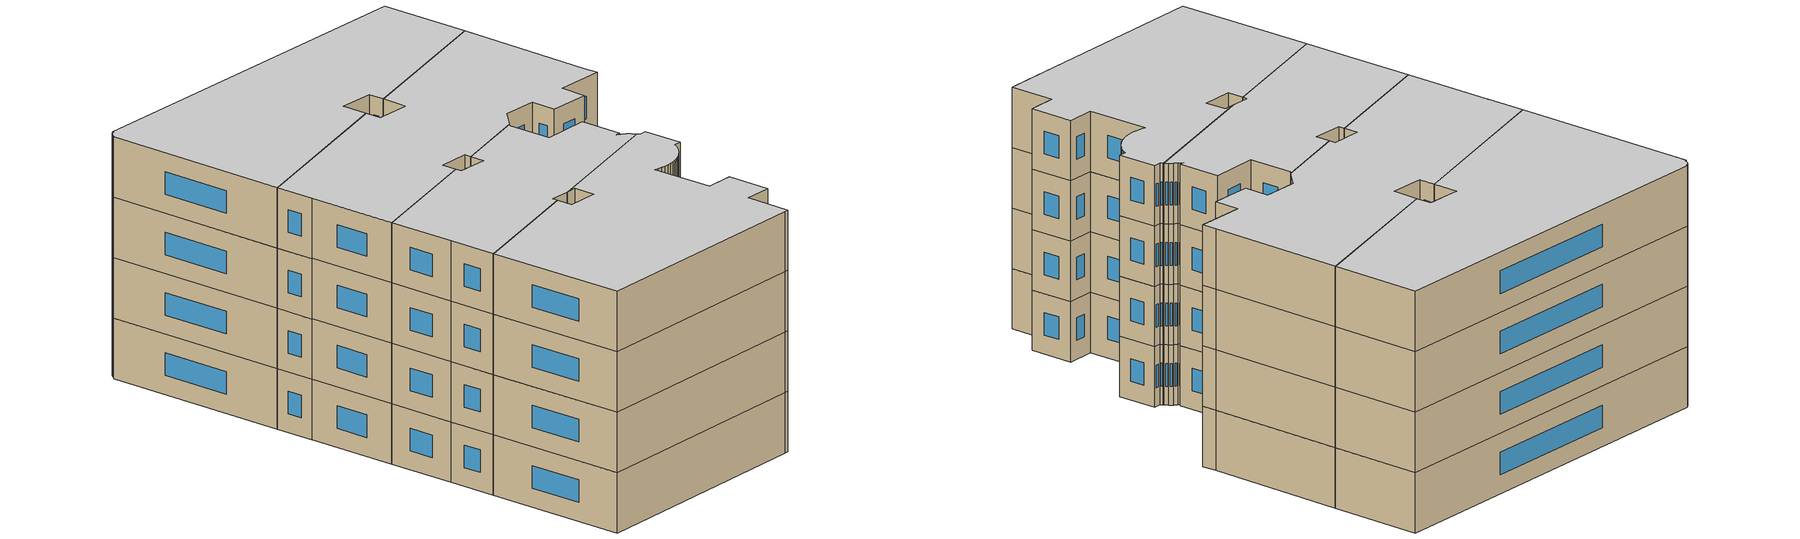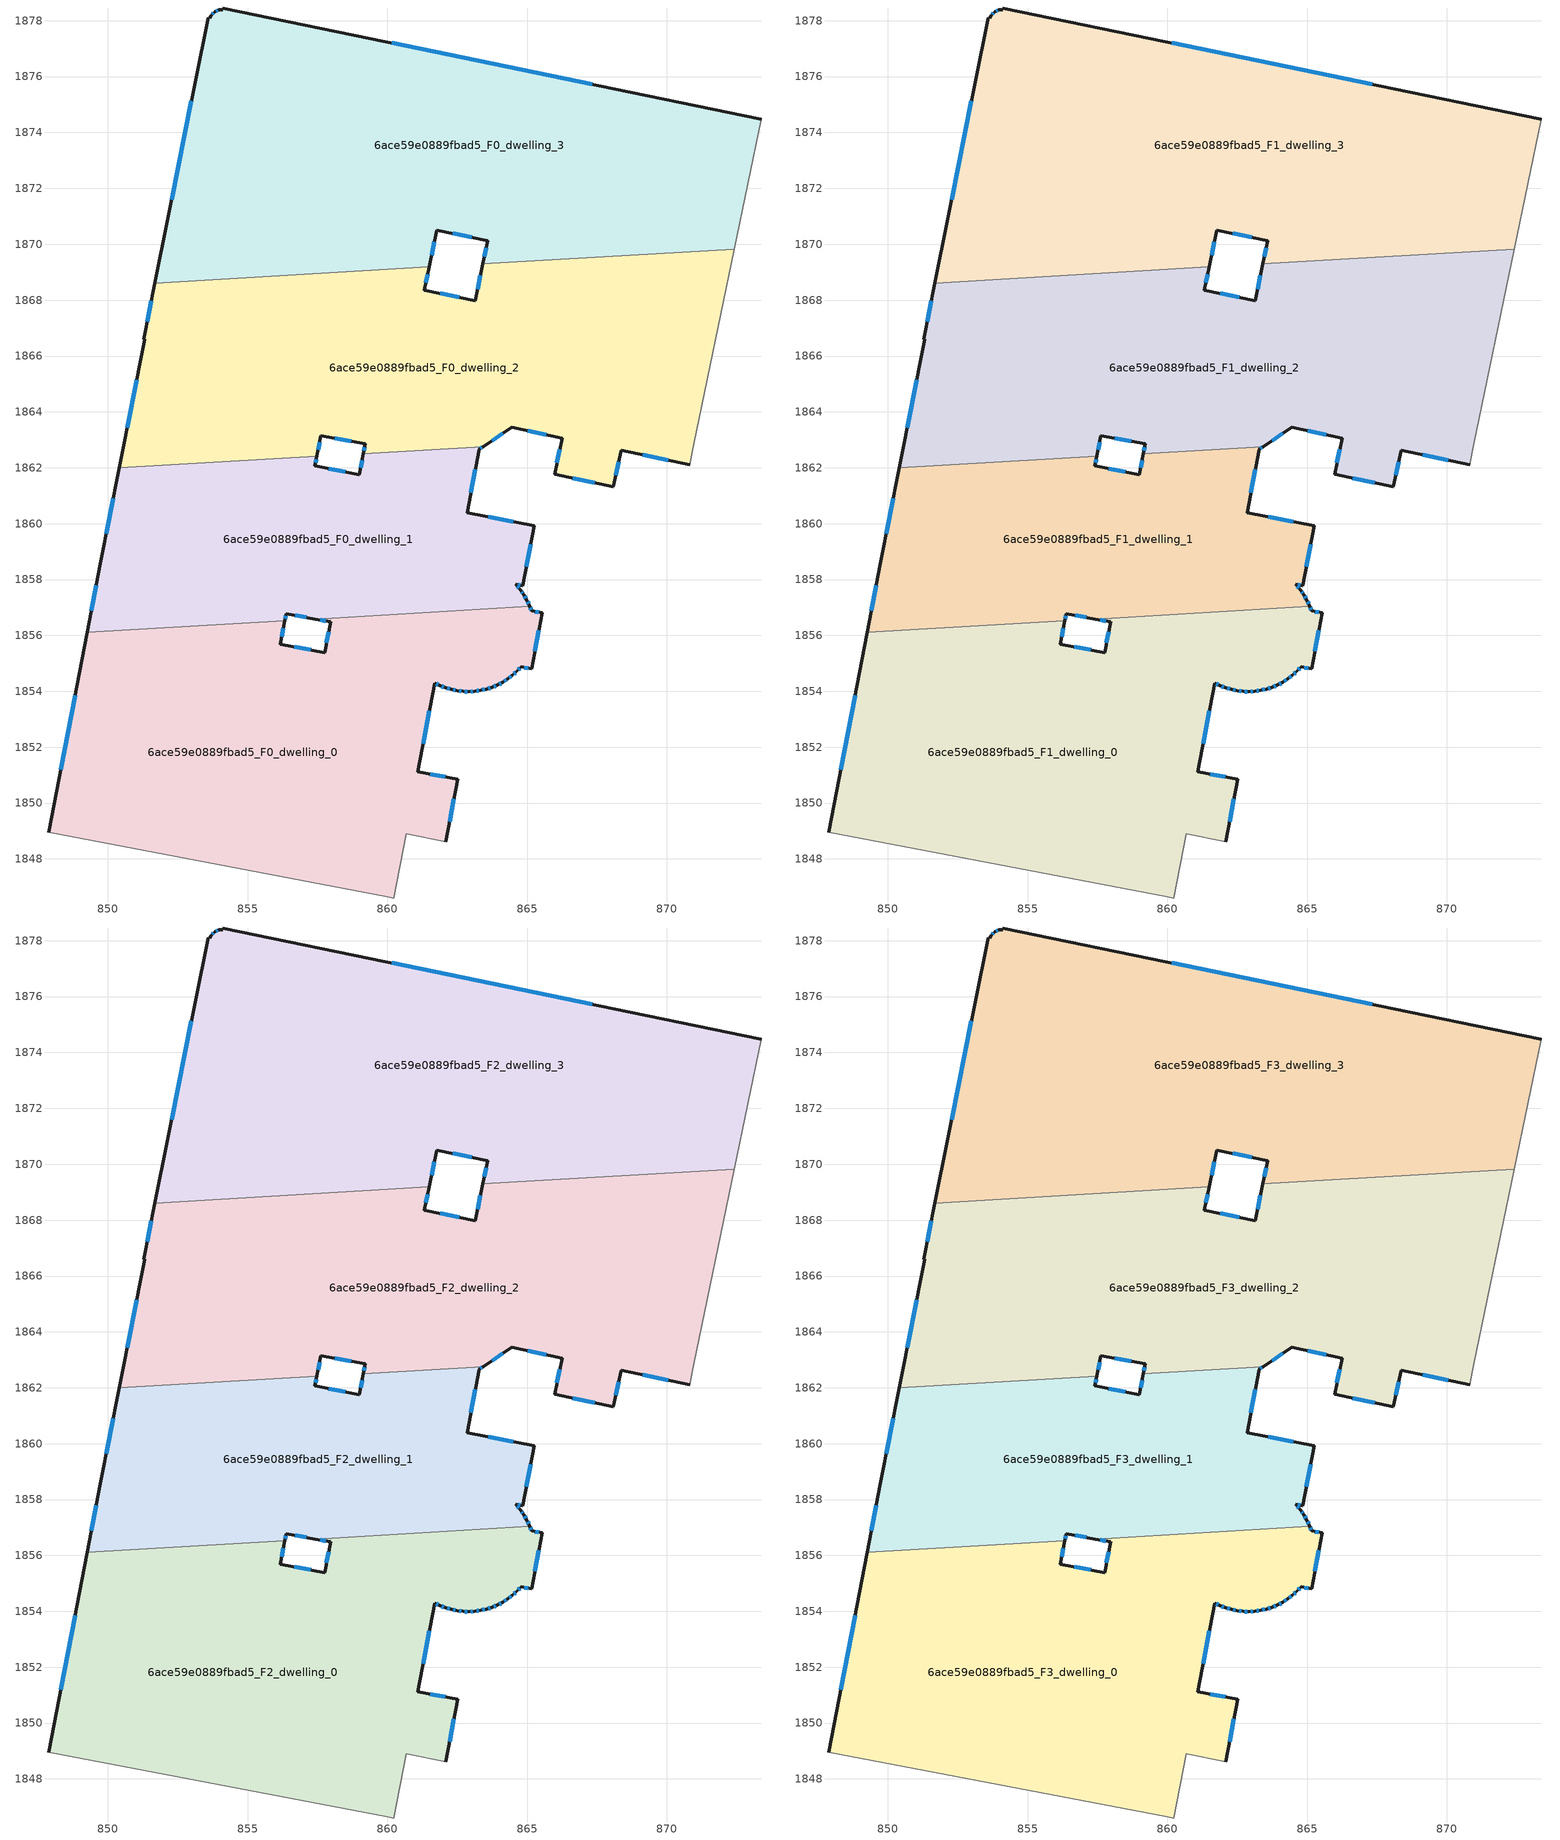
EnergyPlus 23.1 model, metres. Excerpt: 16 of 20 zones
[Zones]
6ace59e0889fbad5_F0_dwelling_0
 floor ground (EU_floor_Construction): 865.54,1856.8 865.16,1854.81 864.78,1854.87 864.63,1854.72 864.48,1854.58 864.31,1854.44 864.13,1854.33 863.94,1854.23 863.75,1854.14 863.55,1854.08 863.34,1854.04 863.13,1854 862.92,1853.99 862.71,1853.99 862.5,1854.02 862.29,1854.07 862.08,1854.12 861.88,1854.2 861.69,1854.3 861.09,1851.13 862.51,1850.85 862.09,1848.62 860.67,1848.9 860.23,1846.6 859.99,1846.65 847.89,1848.95 849.25,1856.11 856.33,1856.52 856.17,1855.69 857.75,1855.39 857.96,1856.48 857.42,1856.58 865.1,1857.04 865.17,1856.88 z0
 wall outside (EU_wall_Construction): 862.09,1848.62 862.51,1850.85 861.09,1851.13 861.69,1854.3 861.88,1854.2 862.08,1854.12 862.29,1854.07 862.5,1854.02 862.71,1853.99 862.92,1853.99 863.13,1854 863.34,1854.04 863.55,1854.08 863.75,1854.14 863.94,1854.23 864.13,1854.33 864.31,1854.44 864.48,1854.58 864.63,1854.72 864.78,1854.87 865.16,1854.81 865.54,1856.8 865.17,1856.88 865.1,1857.04 / 849.25,1856.11 847.89,1848.95 / 857.42,1856.58 857.96,1856.48 857.75,1855.39 856.17,1855.69 856.33,1856.52 z0:3
 wall adiabatic (EU_wall_Construction): 847.89,1848.95 859.99,1846.65 860.23,1846.6 860.67,1848.9 862.09,1848.62 z0:3
 wall to 6ace59e0889fbad5_F0_dwelling_1 (EU_wall_Construction): 856.33,1856.52 849.25,1856.11 / 865.1,1857.04 857.42,1856.58 z0:3
 window (EU_Window_Construction): 864.9,1854.85 865.04,1854.83 / 864.68,1854.76 864.74,1854.82 / 864.53,1854.62 864.58,1854.67 / 864.36,1854.48 864.42,1854.53 / 864.19,1854.36 864.25,1854.41 / 864,1854.26 864.07,1854.3 / 863.81,1854.17 863.88,1854.2 / 863.61,1854.1 863.69,1854.12 / 863.4,1854.05 863.48,1854.07 / 863.19,1854.01 863.27,1854.02 / 862.98,1853.99 863.06,1854 / 862.77,1853.99 862.85,1853.99 / 862.56,1854.01 862.64,1854 / 862.35,1854.05 862.43,1854.03 / 862.15,1854.11 862.22,1854.08 / 861.95,1854.18 862.02,1854.15 / 861.75,1854.27 861.82,1854.23 / 861.28,1852.12 861.5,1853.3 / 862.07,1850.94 861.53,1851.04 / 862.22,1849.32 862.38,1850.15 / 848.82,1853.86 848.31,1851.19 / 856.22,1855.95 856.28,1856.26 / 857.26,1855.48 856.67,1855.6 / 857.9,1856.14 857.82,1855.73 / 857.59,1856.55 857.79,1856.51 / 865.15,1856.93 865.12,1856.99 / 865.42,1856.83 865.28,1856.85 / 865.28,1855.43 865.42,1856.18 z0.94:2.06
6ace59e0889fbad5_F0_dwelling_1
 floor ground (EU_floor_Construction): 863.43,1862.76 863.29,1862.66 862.86,1860.39 865.25,1859.93 864.84,1857.78 864.59,1857.83 864.76,1857.62 864.89,1857.45 864.99,1857.26 865.08,1857.08 865.1,1857.04 857.42,1856.58 856.38,1856.78 856.33,1856.52 849.25,1856.11 849.72,1858.56 850.4,1861.99 857.47,1862.41 857.41,1862.07 858.99,1861.76 859.14,1862.5 z0
 wall outside (EU_wall_Construction): 865.1,1857.04 865.08,1857.08 864.99,1857.26 864.89,1857.45 864.76,1857.62 864.59,1857.83 864.84,1857.78 865.25,1859.93 862.86,1860.39 863.29,1862.66 863.43,1862.76 / 856.33,1856.52 856.38,1856.78 857.42,1856.58 / 850.4,1861.99 849.72,1858.56 849.25,1856.11 / 859.14,1862.5 858.99,1861.76 857.41,1862.07 857.47,1862.41 z0:3
 wall to 6ace59e0889fbad5_F0_dwelling_2 (EU_wall_Construction): 857.47,1862.41 850.4,1861.99 / 863.42,1862.76 859.14,1862.5 z0:3
 window (EU_Window_Construction): 865.05,1857.13 865.02,1857.2 / 856.7,1856.72 857.09,1856.65 / 856.34,1856.6 856.36,1856.7 / 849.57,1857.79 849.4,1856.88 / 850.19,1860.92 849.93,1859.63 / 857.43,1862.18 857.45,1862.3 / 858.5,1861.86 857.9,1861.97 / 859.09,1862.27 859.04,1861.99 / 863.33,1862.69 863.38,1862.73 / 862.99,1861.1 863.15,1861.95 / 864.5,1860.07 863.61,1860.24 / 864.97,1858.45 865.12,1859.25 / 864.67,1857.81 864.76,1857.8 / 864.71,1857.68 864.64,1857.76 / 864.85,1857.5 864.8,1857.57 / 864.96,1857.32 864.92,1857.39 z0.94:2.06
6ace59e0889fbad5_F0_dwelling_2
 floor ground (EU_floor_Construction): 872.41,1869.83 870.97,1862.85 870.82,1862.1 868.37,1862.62 868.09,1861.33 865.98,1861.77 866.26,1863.07 864.45,1863.44 863.43,1862.76 859.14,1862.5 859.2,1862.85 857.62,1863.15 857.47,1862.41 850.4,1861.99 851.32,1866.6 851.28,1866.6 851.68,1868.61 861.5,1869.19 861.33,1868.36 863.14,1867.98 863.42,1869.3 z0
 wall outside (EU_wall_Construction): 863.43,1862.76 864.45,1863.44 866.26,1863.07 865.98,1861.77 868.09,1861.33 868.37,1862.62 870.82,1862.1 / 857.47,1862.41 857.62,1863.15 859.2,1862.85 859.14,1862.5 / 851.32,1866.6 850.4,1861.99 / 851.32,1866.6 851.28,1866.6 / 851.68,1868.61 851.28,1866.6 / 863.42,1869.3 863.14,1867.98 861.33,1868.36 861.5,1869.19 z0:3
 wall adiabatic (EU_wall_Construction): 870.82,1862.1 870.97,1862.85 872.41,1869.83 z0:3
 wall to 6ace59e0889fbad5_F0_dwelling_3 (EU_wall_Construction): 861.5,1869.19 851.68,1868.61 / 872.41,1869.83 863.42,1869.3 z0:3
 window (EU_Window_Construction): 866.64,1861.63 867.43,1861.47 / 866.17,1862.66 866.07,1862.18 / 865.02,1863.32 865.69,1863.18 / 863.75,1862.97 864.13,1863.23 / 859.18,1862.74 859.16,1862.61 / 858.12,1863.06 858.71,1862.95 / 857.52,1862.64 857.57,1862.92 / 851.03,1865.16 850.69,1863.44 / 851.55,1867.98 851.41,1867.23 / 861.38,1868.62 861.44,1868.93 / 862.57,1868.1 861.9,1868.24 / 863.33,1868.89 863.23,1868.39 / 869.14,1862.46 870.05,1862.27 / 868.18,1861.73 868.28,1862.22 z0.94:2.06
6ace59e0889fbad5_F0_dwelling_3
 floor ground (EU_floor_Construction): 873.37,1874.47 872.41,1869.83 863.42,1869.3 863.59,1870.13 861.77,1870.51 861.5,1869.19 851.68,1868.61 853.58,1878.11 853.64,1878.09 853.69,1878.2 853.81,1878.32 853.98,1878.39 854.1,1878.4 854.11,1878.46 z0
 wall outside (EU_wall_Construction): 873.37,1874.47 854.11,1878.46 854.1,1878.4 853.98,1878.39 853.81,1878.32 853.69,1878.2 853.64,1878.09 853.58,1878.11 851.68,1868.61 / 861.5,1869.19 861.77,1870.51 863.59,1870.13 863.42,1869.3 z0:3
 wall adiabatic (EU_wall_Construction): 872.41,1869.83 873.37,1874.47 z0:3
 window (EU_Window_Construction): 853.78,1878.28 853.73,1878.24 / 853.93,1878.37 853.87,1878.34 / 867.34,1875.72 860.15,1877.2 / 863.53,1869.87 863.47,1869.56 / 862.34,1870.39 863.02,1870.25 / 861.58,1869.6 861.68,1870.09 / 852.99,1875.13 852.28,1871.59 z0.94:2.06
6ace59e0889fbad5_F1_dwelling_0
 floor to 6ace59e0889fbad5_F0_dwelling_0 (EU_floor_Construction): 865.54,1856.8 865.16,1854.81 864.78,1854.87 864.63,1854.72 864.48,1854.58 864.31,1854.44 864.13,1854.33 863.94,1854.23 863.75,1854.14 863.55,1854.08 863.34,1854.04 863.13,1854 862.92,1853.99 862.71,1853.99 862.5,1854.02 862.29,1854.07 862.08,1854.12 861.88,1854.2 861.69,1854.3 861.09,1851.13 862.51,1850.85 862.09,1848.62 860.67,1848.9 860.23,1846.6 859.99,1846.65 847.89,1848.95 849.25,1856.11 856.33,1856.52 856.17,1855.69 857.75,1855.39 857.96,1856.48 857.42,1856.58 865.1,1857.04 865.17,1856.88 z3
 wall outside (EU_wall_Construction): 862.09,1848.62 862.51,1850.85 861.09,1851.13 861.69,1854.3 861.88,1854.2 862.08,1854.12 862.29,1854.07 862.5,1854.02 862.71,1853.99 862.92,1853.99 863.13,1854 863.34,1854.04 863.55,1854.08 863.75,1854.14 863.94,1854.23 864.13,1854.33 864.31,1854.44 864.48,1854.58 864.63,1854.72 864.78,1854.87 865.16,1854.81 865.54,1856.8 865.17,1856.88 865.1,1857.04 / 849.25,1856.11 847.89,1848.95 / 857.42,1856.58 857.96,1856.48 857.75,1855.39 856.17,1855.69 856.33,1856.52 z3:6
 wall adiabatic (EU_wall_Construction): 847.89,1848.95 859.99,1846.65 860.23,1846.6 860.67,1848.9 862.09,1848.62 z3:6
 wall to 6ace59e0889fbad5_F1_dwelling_1 (EU_wall_Construction): 856.33,1856.52 849.25,1856.11 / 865.1,1857.04 857.42,1856.58 z3:6
 window (EU_Window_Construction): 864.9,1854.85 865.04,1854.83 / 864.68,1854.76 864.74,1854.82 / 864.53,1854.62 864.58,1854.67 / 864.36,1854.48 864.42,1854.53 / 864.19,1854.36 864.25,1854.41 / 864,1854.26 864.07,1854.3 / 863.81,1854.17 863.88,1854.2 / 863.61,1854.1 863.69,1854.12 / 863.4,1854.05 863.48,1854.07 / 863.19,1854.01 863.27,1854.02 / 862.98,1853.99 863.06,1854 / 862.77,1853.99 862.85,1853.99 / 862.56,1854.01 862.64,1854 / 862.35,1854.05 862.43,1854.03 / 862.15,1854.11 862.22,1854.08 / 861.95,1854.18 862.02,1854.15 / 861.75,1854.27 861.82,1854.23 / 861.28,1852.12 861.5,1853.3 / 862.07,1850.94 861.53,1851.04 / 862.22,1849.32 862.38,1850.15 / 848.82,1853.86 848.31,1851.19 / 856.22,1855.95 856.28,1856.26 / 857.26,1855.48 856.67,1855.6 / 857.9,1856.14 857.82,1855.73 / 857.59,1856.55 857.79,1856.51 / 865.15,1856.93 865.12,1856.99 / 865.42,1856.83 865.28,1856.85 / 865.28,1855.43 865.42,1856.18 z3.94:5.06
6ace59e0889fbad5_F1_dwelling_1
 floor to 6ace59e0889fbad5_F0_dwelling_1 (EU_floor_Construction): 863.42,1862.76 863.29,1862.66 862.86,1860.39 865.25,1859.93 864.84,1857.78 864.59,1857.83 864.76,1857.62 864.89,1857.45 864.99,1857.26 865.08,1857.08 865.1,1857.04 857.42,1856.58 856.38,1856.78 856.33,1856.52 849.25,1856.11 849.72,1858.56 850.4,1861.99 857.47,1862.41 857.41,1862.07 858.99,1861.76 859.14,1862.5 z3
 wall outside (EU_wall_Construction): 865.1,1857.04 865.08,1857.08 864.99,1857.26 864.89,1857.45 864.76,1857.62 864.59,1857.83 864.84,1857.78 865.25,1859.93 862.86,1860.39 863.29,1862.66 863.43,1862.76 / 856.33,1856.52 856.38,1856.78 857.42,1856.58 / 850.4,1861.99 849.72,1858.56 849.25,1856.11 / 859.14,1862.5 858.99,1861.76 857.41,1862.07 857.47,1862.41 z3:6
 wall to 6ace59e0889fbad5_F1_dwelling_2 (EU_wall_Construction): 857.47,1862.41 850.4,1861.99 / 863.42,1862.76 859.14,1862.5 z3:6
 window (EU_Window_Construction): 865.05,1857.13 865.02,1857.2 / 856.7,1856.72 857.09,1856.65 / 856.34,1856.6 856.36,1856.7 / 849.57,1857.79 849.4,1856.88 / 850.19,1860.92 849.93,1859.63 / 857.43,1862.18 857.45,1862.3 / 858.5,1861.86 857.9,1861.97 / 859.09,1862.27 859.04,1861.99 / 863.33,1862.69 863.38,1862.73 / 862.99,1861.1 863.15,1861.95 / 864.5,1860.07 863.61,1860.24 / 864.97,1858.45 865.12,1859.25 / 864.67,1857.81 864.76,1857.8 / 864.71,1857.68 864.64,1857.76 / 864.85,1857.5 864.8,1857.57 / 864.96,1857.32 864.92,1857.39 z3.94:5.06
6ace59e0889fbad5_F1_dwelling_2
 floor to 6ace59e0889fbad5_F0_dwelling_2 (EU_floor_Construction): 872.41,1869.83 870.97,1862.85 870.82,1862.1 868.37,1862.62 868.09,1861.33 865.98,1861.77 866.26,1863.07 864.45,1863.44 863.42,1862.76 859.14,1862.5 859.2,1862.85 857.62,1863.15 857.47,1862.41 850.4,1861.99 851.32,1866.6 851.28,1866.6 851.68,1868.61 861.5,1869.19 861.33,1868.36 863.14,1867.98 863.42,1869.3 z3
 wall outside (EU_wall_Construction): 863.43,1862.76 864.45,1863.44 866.26,1863.07 865.98,1861.77 868.09,1861.33 868.37,1862.62 870.82,1862.1 / 857.47,1862.41 857.62,1863.15 859.2,1862.85 859.14,1862.5 / 851.32,1866.6 850.4,1861.99 / 851.32,1866.6 851.28,1866.6 / 851.68,1868.61 851.28,1866.6 / 863.42,1869.3 863.14,1867.98 861.33,1868.36 861.5,1869.19 z3:6
 wall adiabatic (EU_wall_Construction): 870.82,1862.1 870.97,1862.85 872.41,1869.83 z3:6
 wall to 6ace59e0889fbad5_F1_dwelling_3 (EU_wall_Construction): 861.5,1869.19 851.68,1868.61 / 872.41,1869.83 863.42,1869.3 z3:6
 window (EU_Window_Construction): 866.64,1861.63 867.43,1861.47 / 866.17,1862.66 866.07,1862.18 / 865.02,1863.32 865.69,1863.18 / 863.75,1862.97 864.13,1863.23 / 859.18,1862.74 859.16,1862.61 / 858.12,1863.06 858.71,1862.95 / 857.52,1862.64 857.57,1862.92 / 851.03,1865.16 850.69,1863.44 / 851.55,1867.98 851.41,1867.23 / 861.38,1868.62 861.44,1868.93 / 862.57,1868.1 861.9,1868.24 / 863.33,1868.89 863.23,1868.39 / 869.14,1862.46 870.05,1862.27 / 868.18,1861.73 868.28,1862.22 z3.94:5.06
6ace59e0889fbad5_F1_dwelling_3
 floor to 6ace59e0889fbad5_F0_dwelling_3 (EU_floor_Construction): 873.37,1874.47 872.41,1869.83 863.42,1869.3 863.59,1870.13 861.77,1870.51 861.5,1869.19 851.68,1868.61 853.58,1878.11 853.64,1878.09 853.69,1878.2 853.81,1878.32 853.98,1878.39 854.1,1878.4 854.11,1878.46 z3
 wall outside (EU_wall_Construction): 873.37,1874.47 854.11,1878.46 854.1,1878.4 853.98,1878.39 853.81,1878.32 853.69,1878.2 853.64,1878.09 853.58,1878.11 851.68,1868.61 / 861.5,1869.19 861.77,1870.51 863.59,1870.13 863.42,1869.3 z3:6
 wall adiabatic (EU_wall_Construction): 872.41,1869.83 873.37,1874.47 z3:6
 window (EU_Window_Construction): 853.78,1878.28 853.73,1878.24 / 853.93,1878.37 853.87,1878.34 / 867.34,1875.72 860.15,1877.2 / 863.53,1869.87 863.47,1869.56 / 862.34,1870.39 863.02,1870.25 / 861.58,1869.6 861.68,1870.09 / 852.99,1875.13 852.28,1871.59 z3.94:5.06
6ace59e0889fbad5_F2_dwelling_0
 floor to 6ace59e0889fbad5_F1_dwelling_0 (EU_floor_Construction): 865.54,1856.8 865.16,1854.81 864.78,1854.87 864.63,1854.72 864.48,1854.58 864.31,1854.44 864.13,1854.33 863.94,1854.23 863.75,1854.14 863.55,1854.08 863.34,1854.04 863.13,1854 862.92,1853.99 862.71,1853.99 862.5,1854.02 862.29,1854.07 862.08,1854.12 861.88,1854.2 861.69,1854.3 861.09,1851.13 862.51,1850.85 862.09,1848.62 860.67,1848.9 860.23,1846.6 859.99,1846.65 847.89,1848.95 849.25,1856.11 856.33,1856.52 856.17,1855.69 857.75,1855.39 857.96,1856.48 857.42,1856.58 865.1,1857.04 865.17,1856.88 z6
 wall outside (EU_wall_Construction): 862.09,1848.62 862.51,1850.85 861.09,1851.13 861.69,1854.3 861.88,1854.2 862.08,1854.12 862.29,1854.07 862.5,1854.02 862.71,1853.99 862.92,1853.99 863.13,1854 863.34,1854.04 863.55,1854.08 863.75,1854.14 863.94,1854.23 864.13,1854.33 864.31,1854.44 864.48,1854.58 864.63,1854.72 864.78,1854.87 865.16,1854.81 865.54,1856.8 865.17,1856.88 865.1,1857.04 / 849.25,1856.11 847.89,1848.95 / 857.42,1856.58 857.96,1856.48 857.75,1855.39 856.17,1855.69 856.33,1856.52 z6:9
 wall adiabatic (EU_wall_Construction): 847.89,1848.95 859.99,1846.65 860.23,1846.6 860.67,1848.9 862.09,1848.62 z6:9
 wall to 6ace59e0889fbad5_F2_dwelling_1 (EU_wall_Construction): 856.33,1856.52 849.25,1856.11 / 865.1,1857.04 857.42,1856.58 z6:9
 window (EU_Window_Construction): 864.9,1854.85 865.04,1854.83 / 864.68,1854.76 864.74,1854.82 / 864.53,1854.62 864.58,1854.67 / 864.36,1854.48 864.42,1854.53 / 864.19,1854.36 864.25,1854.41 / 864,1854.26 864.07,1854.3 / 863.81,1854.17 863.88,1854.2 / 863.61,1854.1 863.69,1854.12 / 863.4,1854.05 863.48,1854.07 / 863.19,1854.01 863.27,1854.02 / 862.98,1853.99 863.06,1854 / 862.77,1853.99 862.85,1853.99 / 862.56,1854.01 862.64,1854 / 862.35,1854.05 862.43,1854.03 / 862.15,1854.11 862.22,1854.08 / 861.95,1854.18 862.02,1854.15 / 861.75,1854.27 861.82,1854.23 / 861.28,1852.12 861.5,1853.3 / 862.07,1850.94 861.53,1851.04 / 862.22,1849.32 862.38,1850.15 / 848.82,1853.86 848.31,1851.19 / 856.22,1855.95 856.28,1856.26 / 857.26,1855.48 856.67,1855.6 / 857.9,1856.14 857.82,1855.73 / 857.59,1856.55 857.79,1856.51 / 865.15,1856.93 865.12,1856.99 / 865.42,1856.83 865.28,1856.85 / 865.28,1855.43 865.42,1856.18 z6.94:8.06
6ace59e0889fbad5_F2_dwelling_1
 floor to 6ace59e0889fbad5_F1_dwelling_1 (EU_floor_Construction): 863.42,1862.76 863.29,1862.66 862.86,1860.39 865.25,1859.93 864.84,1857.78 864.59,1857.83 864.76,1857.62 864.89,1857.45 864.99,1857.26 865.08,1857.08 865.1,1857.04 857.42,1856.58 856.38,1856.78 856.33,1856.52 849.25,1856.11 849.72,1858.56 850.4,1861.99 857.47,1862.41 857.41,1862.07 858.99,1861.76 859.14,1862.5 z6
 wall outside (EU_wall_Construction): 865.1,1857.04 865.08,1857.08 864.99,1857.26 864.89,1857.45 864.76,1857.62 864.59,1857.83 864.84,1857.78 865.25,1859.93 862.86,1860.39 863.29,1862.66 863.43,1862.76 / 856.33,1856.52 856.38,1856.78 857.42,1856.58 / 850.4,1861.99 849.72,1858.56 849.25,1856.11 / 859.14,1862.5 858.99,1861.76 857.41,1862.07 857.47,1862.41 z6:9
 wall to 6ace59e0889fbad5_F2_dwelling_2 (EU_wall_Construction): 857.47,1862.41 850.4,1861.99 / 863.42,1862.76 859.14,1862.5 z6:9
 window (EU_Window_Construction): 865.05,1857.13 865.02,1857.2 / 856.7,1856.72 857.09,1856.65 / 856.34,1856.6 856.36,1856.7 / 849.57,1857.79 849.4,1856.88 / 850.19,1860.92 849.93,1859.63 / 857.43,1862.18 857.45,1862.3 / 858.5,1861.86 857.9,1861.97 / 859.09,1862.27 859.04,1861.99 / 863.33,1862.69 863.38,1862.73 / 862.99,1861.1 863.15,1861.95 / 864.5,1860.07 863.61,1860.24 / 864.97,1858.45 865.12,1859.25 / 864.67,1857.81 864.76,1857.8 / 864.71,1857.68 864.64,1857.76 / 864.85,1857.5 864.8,1857.57 / 864.96,1857.32 864.92,1857.39 z6.94:8.06
6ace59e0889fbad5_F2_dwelling_2
 floor to 6ace59e0889fbad5_F1_dwelling_2 (EU_floor_Construction): 872.41,1869.83 870.97,1862.85 870.82,1862.1 868.37,1862.62 868.09,1861.33 865.98,1861.77 866.26,1863.07 864.45,1863.44 863.42,1862.76 859.14,1862.5 859.2,1862.85 857.62,1863.15 857.47,1862.41 850.4,1861.99 851.32,1866.6 851.28,1866.6 851.68,1868.61 861.5,1869.19 861.33,1868.36 863.14,1867.98 863.42,1869.3 z6
 wall outside (EU_wall_Construction): 863.43,1862.76 864.45,1863.44 866.26,1863.07 865.98,1861.77 868.09,1861.33 868.37,1862.62 870.82,1862.1 / 857.47,1862.41 857.62,1863.15 859.2,1862.85 859.14,1862.5 / 851.32,1866.6 850.4,1861.99 / 851.32,1866.6 851.28,1866.6 / 851.68,1868.61 851.28,1866.6 / 863.42,1869.3 863.14,1867.98 861.33,1868.36 861.5,1869.19 z6:9
 wall adiabatic (EU_wall_Construction): 870.82,1862.1 870.97,1862.85 872.41,1869.83 z6:9
 wall to 6ace59e0889fbad5_F2_dwelling_3 (EU_wall_Construction): 861.5,1869.19 851.68,1868.61 / 872.41,1869.83 863.42,1869.3 z6:9
 window (EU_Window_Construction): 866.64,1861.63 867.43,1861.47 / 866.17,1862.66 866.07,1862.18 / 865.02,1863.32 865.69,1863.18 / 863.75,1862.97 864.13,1863.23 / 859.18,1862.74 859.16,1862.61 / 858.12,1863.06 858.71,1862.95 / 857.52,1862.64 857.57,1862.92 / 851.03,1865.16 850.69,1863.44 / 851.55,1867.98 851.41,1867.23 / 861.38,1868.62 861.44,1868.93 / 862.57,1868.1 861.9,1868.24 / 863.33,1868.89 863.23,1868.39 / 869.14,1862.46 870.05,1862.27 / 868.18,1861.73 868.28,1862.22 z6.94:8.06
6ace59e0889fbad5_F2_dwelling_3
 floor to 6ace59e0889fbad5_F1_dwelling_3 (EU_floor_Construction): 873.37,1874.47 872.41,1869.83 863.42,1869.3 863.59,1870.13 861.77,1870.51 861.5,1869.19 851.68,1868.61 853.58,1878.11 853.64,1878.09 853.69,1878.2 853.81,1878.32 853.98,1878.39 854.1,1878.4 854.11,1878.46 z6
 wall outside (EU_wall_Construction): 873.37,1874.47 854.11,1878.46 854.1,1878.4 853.98,1878.39 853.81,1878.32 853.69,1878.2 853.64,1878.09 853.58,1878.11 851.68,1868.61 / 861.5,1869.19 861.77,1870.51 863.59,1870.13 863.42,1869.3 z6:9
 wall adiabatic (EU_wall_Construction): 872.41,1869.83 873.37,1874.47 z6:9
 window (EU_Window_Construction): 853.78,1878.28 853.73,1878.24 / 853.93,1878.37 853.87,1878.34 / 867.34,1875.72 860.15,1877.2 / 863.53,1869.87 863.47,1869.56 / 862.34,1870.39 863.02,1870.25 / 861.58,1869.6 861.68,1870.09 / 852.99,1875.13 852.28,1871.59 z6.94:8.06
6ace59e0889fbad5_F3_dwelling_0
 floor to 6ace59e0889fbad5_F2_dwelling_0 (EU_floor_Construction): 865.54,1856.8 865.16,1854.81 864.78,1854.87 864.63,1854.72 864.48,1854.58 864.31,1854.44 864.13,1854.33 863.94,1854.23 863.75,1854.14 863.55,1854.08 863.34,1854.04 863.13,1854 862.92,1853.99 862.71,1853.99 862.5,1854.02 862.29,1854.07 862.08,1854.12 861.88,1854.2 861.69,1854.3 861.09,1851.13 862.51,1850.85 862.09,1848.62 860.67,1848.9 860.23,1846.6 859.99,1846.65 847.89,1848.95 849.25,1856.11 856.33,1856.52 856.17,1855.69 857.75,1855.39 857.96,1856.48 857.42,1856.58 865.1,1857.04 865.17,1856.88 z9
 wall outside (EU_wall_Construction): 862.09,1848.62 862.51,1850.85 861.09,1851.13 861.69,1854.3 861.88,1854.2 862.08,1854.12 862.29,1854.07 862.5,1854.02 862.71,1853.99 862.92,1853.99 863.13,1854 863.34,1854.04 863.55,1854.08 863.75,1854.14 863.94,1854.23 864.13,1854.33 864.31,1854.44 864.48,1854.58 864.63,1854.72 864.78,1854.87 865.16,1854.81 865.54,1856.8 865.17,1856.88 865.1,1857.04 / 849.25,1856.11 847.89,1848.95 / 857.42,1856.58 857.96,1856.48 857.75,1855.39 856.17,1855.69 856.33,1856.52 z9:12
 wall adiabatic (EU_wall_Construction): 847.89,1848.95 859.99,1846.65 860.23,1846.6 860.67,1848.9 862.09,1848.62 z9:12
 wall to 6ace59e0889fbad5_F3_dwelling_1 (EU_wall_Construction): 856.33,1856.52 849.25,1856.11 / 865.1,1857.04 857.42,1856.58 z9:12
 window (EU_Window_Construction): 864.9,1854.85 865.04,1854.83 / 864.68,1854.76 864.74,1854.82 / 864.53,1854.62 864.58,1854.67 / 864.36,1854.48 864.42,1854.53 / 864.19,1854.36 864.25,1854.41 / 864,1854.26 864.07,1854.3 / 863.81,1854.17 863.88,1854.2 / 863.61,1854.1 863.69,1854.12 / 863.4,1854.05 863.48,1854.07 / 863.19,1854.01 863.27,1854.02 / 862.98,1853.99 863.06,1854 / 862.77,1853.99 862.85,1853.99 / 862.56,1854.01 862.64,1854 / 862.35,1854.05 862.43,1854.03 / 862.15,1854.11 862.22,1854.08 / 861.95,1854.18 862.02,1854.15 / 861.75,1854.27 861.82,1854.23 / 861.28,1852.12 861.5,1853.3 / 862.07,1850.94 861.53,1851.04 / 862.22,1849.32 862.38,1850.15 / 848.82,1853.86 848.31,1851.19 / 856.22,1855.95 856.28,1856.26 / 857.26,1855.48 856.67,1855.6 / 857.9,1856.14 857.82,1855.73 / 857.59,1856.55 857.79,1856.51 / 865.15,1856.93 865.12,1856.99 / 865.42,1856.83 865.28,1856.85 / 865.28,1855.43 865.42,1856.18 z9.94:11.06
 ceiling to 6ace59e0889fbad5_F4_dwelling_0 (EU_floor_Construction): 862.09,1848.62 862.51,1850.85 861.09,1851.13 861.69,1854.3 861.88,1854.2 862.08,1854.12 862.29,1854.07 862.5,1854.02 862.71,1853.99 862.92,1853.99 863.13,1854 863.34,1854.04 863.55,1854.08 863.75,1854.14 863.94,1854.23 864.13,1854.33 864.31,1854.44 864.48,1854.58 864.63,1854.72 864.78,1854.87 865.16,1854.81 865.54,1856.8 865.17,1856.88 865.1,1857.04 857.42,1856.58 857.96,1856.48 857.75,1855.39 856.17,1855.69 856.33,1856.52 849.25,1856.11 847.89,1848.95 859.99,1846.65 860.23,1846.6 860.67,1848.9 z12
6ace59e0889fbad5_F3_dwelling_1
 floor to 6ace59e0889fbad5_F2_dwelling_1 (EU_floor_Construction): 863.42,1862.76 863.29,1862.66 862.86,1860.39 865.25,1859.93 864.84,1857.78 864.59,1857.83 864.76,1857.62 864.89,1857.45 864.99,1857.26 865.08,1857.08 865.1,1857.04 857.42,1856.58 856.38,1856.78 856.33,1856.52 849.25,1856.11 849.72,1858.56 850.4,1861.99 857.47,1862.41 857.41,1862.07 858.99,1861.76 859.14,1862.5 z9
 wall outside (EU_wall_Construction): 865.1,1857.04 865.08,1857.08 864.99,1857.26 864.89,1857.45 864.76,1857.62 864.59,1857.83 864.84,1857.78 865.25,1859.93 862.86,1860.39 863.29,1862.66 863.43,1862.76 / 856.33,1856.52 856.38,1856.78 857.42,1856.58 / 850.4,1861.99 849.72,1858.56 849.25,1856.11 / 859.14,1862.5 858.99,1861.76 857.41,1862.07 857.47,1862.41 z9:12
 wall to 6ace59e0889fbad5_F3_dwelling_2 (EU_wall_Construction): 857.47,1862.41 850.4,1861.99 / 863.42,1862.76 859.14,1862.5 z9:12
 window (EU_Window_Construction): 865.05,1857.13 865.02,1857.2 / 856.7,1856.72 857.09,1856.65 / 856.34,1856.6 856.36,1856.7 / 849.57,1857.79 849.4,1856.88 / 850.19,1860.92 849.93,1859.63 / 857.43,1862.18 857.45,1862.3 / 858.5,1861.86 857.9,1861.97 / 859.09,1862.27 859.04,1861.99 / 863.33,1862.69 863.38,1862.73 / 862.99,1861.1 863.15,1861.95 / 864.5,1860.07 863.61,1860.24 / 864.97,1858.45 865.12,1859.25 / 864.67,1857.81 864.76,1857.8 / 864.71,1857.68 864.64,1857.76 / 864.85,1857.5 864.8,1857.57 / 864.96,1857.32 864.92,1857.39 z9.94:11.06
 ceiling to 6ace59e0889fbad5_F4_dwelling_1 (EU_floor_Construction): 865.1,1857.04 865.08,1857.08 864.99,1857.26 864.89,1857.45 864.76,1857.62 864.59,1857.83 864.84,1857.78 865.25,1859.93 862.86,1860.39 863.29,1862.66 863.42,1862.76 859.14,1862.5 858.99,1861.76 857.41,1862.07 857.47,1862.41 850.4,1861.99 849.72,1858.56 849.25,1856.11 856.33,1856.52 856.38,1856.78 857.42,1856.58 z12
6ace59e0889fbad5_F3_dwelling_2
 floor to 6ace59e0889fbad5_F2_dwelling_2 (EU_floor_Construction): 872.41,1869.83 870.97,1862.85 870.82,1862.1 868.37,1862.62 868.09,1861.33 865.98,1861.77 866.26,1863.07 864.45,1863.44 863.42,1862.76 859.14,1862.5 859.2,1862.85 857.62,1863.15 857.47,1862.41 850.4,1861.99 851.32,1866.6 851.28,1866.6 851.68,1868.61 861.5,1869.19 861.33,1868.36 863.14,1867.98 863.42,1869.3 z9
 wall outside (EU_wall_Construction): 863.43,1862.76 864.45,1863.44 866.26,1863.07 865.98,1861.77 868.09,1861.33 868.37,1862.62 870.82,1862.1 / 857.47,1862.41 857.62,1863.15 859.2,1862.85 859.14,1862.5 / 851.32,1866.6 850.4,1861.99 / 851.32,1866.6 851.28,1866.6 / 851.68,1868.61 851.28,1866.6 / 863.42,1869.3 863.14,1867.98 861.33,1868.36 861.5,1869.19 z9:12
 wall adiabatic (EU_wall_Construction): 870.82,1862.1 870.97,1862.85 872.41,1869.83 z9:12
 wall to 6ace59e0889fbad5_F3_dwelling_3 (EU_wall_Construction): 861.5,1869.19 851.68,1868.61 / 872.41,1869.83 863.42,1869.3 z9:12
 window (EU_Window_Construction): 866.64,1861.63 867.43,1861.47 / 866.17,1862.66 866.07,1862.18 / 865.02,1863.32 865.69,1863.18 / 863.75,1862.97 864.13,1863.23 / 859.18,1862.74 859.16,1862.61 / 858.12,1863.06 858.71,1862.95 / 857.52,1862.64 857.57,1862.92 / 851.03,1865.16 850.69,1863.44 / 851.55,1867.98 851.41,1867.23 / 861.38,1868.62 861.44,1868.93 / 862.57,1868.1 861.9,1868.24 / 863.33,1868.89 863.23,1868.39 / 869.14,1862.46 870.05,1862.27 / 868.18,1861.73 868.28,1862.22 z9.94:11.06
 ceiling to 6ace59e0889fbad5_F4_dwelling_2 (EU_floor_Construction): 870.82,1862.1 870.97,1862.85 872.41,1869.83 863.42,1869.3 863.14,1867.98 861.33,1868.36 861.5,1869.19 851.68,1868.61 851.28,1866.6 851.32,1866.6 850.4,1861.99 857.47,1862.41 857.62,1863.15 859.2,1862.85 859.14,1862.5 863.42,1862.76 864.45,1863.44 866.26,1863.07 865.98,1861.77 868.09,1861.33 868.37,1862.62 z12
6ace59e0889fbad5_F3_dwelling_3
 floor to 6ace59e0889fbad5_F2_dwelling_3 (EU_floor_Construction): 873.37,1874.47 872.41,1869.83 863.42,1869.3 863.59,1870.13 861.77,1870.51 861.5,1869.19 851.68,1868.61 853.58,1878.11 853.64,1878.09 853.69,1878.2 853.81,1878.32 853.98,1878.39 854.1,1878.4 854.11,1878.46 z9
 wall outside (EU_wall_Construction): 873.37,1874.47 854.11,1878.46 854.1,1878.4 853.98,1878.39 853.81,1878.32 853.69,1878.2 853.64,1878.09 853.58,1878.11 851.68,1868.61 / 861.5,1869.19 861.77,1870.51 863.59,1870.13 863.42,1869.3 z9:12
 wall adiabatic (EU_wall_Construction): 872.41,1869.83 873.37,1874.47 z9:12
 window (EU_Window_Construction): 853.78,1878.28 853.73,1878.24 / 853.93,1878.37 853.87,1878.34 / 867.34,1875.72 860.15,1877.2 / 863.53,1869.87 863.47,1869.56 / 862.34,1870.39 863.02,1870.25 / 861.58,1869.6 861.68,1870.09 / 852.99,1875.13 852.28,1871.59 z9.94:11.06
 ceiling to 6ace59e0889fbad5_F4_dwelling_3 (EU_floor_Construction): 872.41,1869.83 873.37,1874.47 854.11,1878.46 854.1,1878.4 853.98,1878.39 853.81,1878.32 853.69,1878.2 853.64,1878.09 853.58,1878.11 851.68,1868.61 861.5,1869.19 861.77,1870.51 863.59,1870.13 863.42,1869.3 z12
[Building]
EU S2 Campaign: North Axis=0; Terrain=City; Solar Distribution=FullExterior
[Site:Location]
Vienna: Latitude=48; Longitude=16.5; Time Zone=1; Elevation=183
[SizingPeriod:WeatherFileDays]
AnnualSizingPeriod: Begin Month=1; Begin Day of Month=1; End Month=12; End Day of Month=31; Day of Week for Start Day=Monday; Use Weather File Daylight Saving Period=No; Use Weather File Rain and Snow Indicators=No
[MATERIAL]
EU_InternalMass_Material: Roughness=MediumRough; Thickness=0.1; Conductivity=1; Density=1800; Specific Heat=900; Thermal Absorptance=0.9; Solar Absorptance=0.7; Visible Absorptance=0.7
[MATERIAL:NOMASS] Roughness=MediumRough; Thermal Absorptance=0.9; Solar Absorptance=0.7; Visible Absorptance=0.7
Name | Thermal Resistance
EU_wall_NoMass | 0.914258
EU_floor_NoMass | 1.09711
[WINDOWMATERIAL:SIMPLEGLAZINGSYSTEM]
EU_Window_SimpleGlazing: UFactor=2.09642; Solar Heat Gain Coefficient=0.65; Visible Transmittance=0.65
[CONSTRUCTION]
EU_wall_Construction: EU_wall_NoMass
EU_floor_Construction: EU_floor_NoMass
EU_Window_Construction: EU_Window_SimpleGlazing
EU_InternalMass_Construction: EU_InternalMass_Material
[ZONE] Type=1; Multiplier=1; Ceiling Height=autocalculate; Floor Area=autocalculate; Part of Total Floor Area=Yes
Name | Volume
6ace59e0889fbad5_F0_dwelling_0; 6ace59e0889fbad5_F1_dwelling_0; 6ace59e0889fbad5_F2_dwelling_0; 6ace59e0889fbad5_F3_dwelling_0 | 366.105
6ace59e0889fbad5_F0_dwelling_1 | 246.76
6ace59e0889fbad5_F1_dwelling_1; 6ace59e0889fbad5_F2_dwelling_1; 6ace59e0889fbad5_F3_dwelling_1 | 246.757
6ace59e0889fbad5_F0_dwelling_2 | 409.507
6ace59e0889fbad5_F1_dwelling_2; 6ace59e0889fbad5_F2_dwelling_2; 6ace59e0889fbad5_F3_dwelling_2 | 409.505
6ace59e0889fbad5_F0_dwelling_3 | 441.986
6ace59e0889fbad5_F1_dwelling_3; 6ace59e0889fbad5_F2_dwelling_3; 6ace59e0889fbad5_F3_dwelling_3 | 441.982
[INTERNALMASS] Construction=EU_InternalMass_Construction
Name | Zone or ZoneList | Surface Area
6ace59e0889fbad5_F0_dwelling_0_EU_InternalMass | 6ace59e0889fbad5_F0_dwelling_0 | 122.035
6ace59e0889fbad5_F0_dwelling_1_EU_InternalMass | 6ace59e0889fbad5_F0_dwelling_1 | 82.2533
6ace59e0889fbad5_F0_dwelling_2_EU_InternalMass | 6ace59e0889fbad5_F0_dwelling_2 | 136.504
6ace59e0889fbad5_F0_dwelling_3_EU_InternalMass | 6ace59e0889fbad5_F0_dwelling_3 | 147.328
6ace59e0889fbad5_F1_dwelling_0_EU_InternalMass | 6ace59e0889fbad5_F1_dwelling_0 | 122.035
6ace59e0889fbad5_F1_dwelling_1_EU_InternalMass | 6ace59e0889fbad5_F1_dwelling_1 | 82.2533
6ace59e0889fbad5_F1_dwelling_2_EU_InternalMass | 6ace59e0889fbad5_F1_dwelling_2 | 136.504
6ace59e0889fbad5_F1_dwelling_3_EU_InternalMass | 6ace59e0889fbad5_F1_dwelling_3 | 147.328
6ace59e0889fbad5_F2_dwelling_0_EU_InternalMass | 6ace59e0889fbad5_F2_dwelling_0 | 122.035
6ace59e0889fbad5_F2_dwelling_1_EU_InternalMass | 6ace59e0889fbad5_F2_dwelling_1 | 82.2533
6ace59e0889fbad5_F2_dwelling_2_EU_InternalMass | 6ace59e0889fbad5_F2_dwelling_2 | 136.504
6ace59e0889fbad5_F2_dwelling_3_EU_InternalMass | 6ace59e0889fbad5_F2_dwelling_3 | 147.328
6ace59e0889fbad5_F3_dwelling_0_EU_InternalMass | 6ace59e0889fbad5_F3_dwelling_0 | 122.035
6ace59e0889fbad5_F3_dwelling_1_EU_InternalMass | 6ace59e0889fbad5_F3_dwelling_1 | 82.2533
6ace59e0889fbad5_F3_dwelling_2_EU_InternalMass | 6ace59e0889fbad5_F3_dwelling_2 | 136.504
6ace59e0889fbad5_F3_dwelling_3_EU_InternalMass | 6ace59e0889fbad5_F3_dwelling_3 | 147.328
[OTHEREQUIPMENT] Fuel Type=Electricity; Design Level Calculation Method=Watts/Area; Power per Zone Floor Area=1; Fraction Latent=0; Fraction Radiant=0; Fraction Lost=0; Carbon Dioxide Generation Rate=0; EndUse Subcategory=EU_Step8_InternalGains
Name | Zone or ZoneList or Space or SpaceList | Schedule
EU_Step8_InternalGain_6ace59e0889fbad5_F0_dwelling_0_f000 | 6ace59e0889fbad5_F0_dwelling_0 | EU_Step8_GainSchedule_6ace59e0889fbad5_F0_dwelling_0_f000
EU_Step8_InternalGain_6ace59e0889fbad5_F0_dwelling_1_f000 | 6ace59e0889fbad5_F0_dwelling_1 | EU_Step8_GainSchedule_6ace59e0889fbad5_F0_dwelling_1_f000
EU_Step8_InternalGain_6ace59e0889fbad5_F0_dwelling_2_f000 | 6ace59e0889fbad5_F0_dwelling_2 | EU_Step8_GainSchedule_6ace59e0889fbad5_F0_dwelling_2_f000
EU_Step8_InternalGain_6ace59e0889fbad5_F0_dwelling_3_f000 | 6ace59e0889fbad5_F0_dwelling_3 | EU_Step8_GainSchedule_6ace59e0889fbad5_F0_dwelling_3_f000
EU_Step8_InternalGain_6ace59e0889fbad5_F1_dwelling_0_f000 | 6ace59e0889fbad5_F1_dwelling_0 | EU_Step8_GainSchedule_6ace59e0889fbad5_F1_dwelling_0_f000
EU_Step8_InternalGain_6ace59e0889fbad5_F1_dwelling_1_f000 | 6ace59e0889fbad5_F1_dwelling_1 | EU_Step8_GainSchedule_6ace59e0889fbad5_F1_dwelling_1_f000
EU_Step8_InternalGain_6ace59e0889fbad5_F1_dwelling_2_f000 | 6ace59e0889fbad5_F1_dwelling_2 | EU_Step8_GainSchedule_6ace59e0889fbad5_F1_dwelling_2_f000
EU_Step8_InternalGain_6ace59e0889fbad5_F1_dwelling_3_f000 | 6ace59e0889fbad5_F1_dwelling_3 | EU_Step8_GainSchedule_6ace59e0889fbad5_F1_dwelling_3_f000
EU_Step8_InternalGain_6ace59e0889fbad5_F2_dwelling_0_f000 | 6ace59e0889fbad5_F2_dwelling_0 | EU_Step8_GainSchedule_6ace59e0889fbad5_F2_dwelling_0_f000
EU_Step8_InternalGain_6ace59e0889fbad5_F2_dwelling_1_f000 | 6ace59e0889fbad5_F2_dwelling_1 | EU_Step8_GainSchedule_6ace59e0889fbad5_F2_dwelling_1_f000
EU_Step8_InternalGain_6ace59e0889fbad5_F2_dwelling_2_f000 | 6ace59e0889fbad5_F2_dwelling_2 | EU_Step8_GainSchedule_6ace59e0889fbad5_F2_dwelling_2_f000
EU_Step8_InternalGain_6ace59e0889fbad5_F2_dwelling_3_f000 | 6ace59e0889fbad5_F2_dwelling_3 | EU_Step8_GainSchedule_6ace59e0889fbad5_F2_dwelling_3_f000
EU_Step8_InternalGain_6ace59e0889fbad5_F3_dwelling_0_f000 | 6ace59e0889fbad5_F3_dwelling_0 | EU_Step8_GainSchedule_6ace59e0889fbad5_F3_dwelling_0_f000
EU_Step8_InternalGain_6ace59e0889fbad5_F3_dwelling_1_f000 | 6ace59e0889fbad5_F3_dwelling_1 | EU_Step8_GainSchedule_6ace59e0889fbad5_F3_dwelling_1_f000
EU_Step8_InternalGain_6ace59e0889fbad5_F3_dwelling_2_f000 | 6ace59e0889fbad5_F3_dwelling_2 | EU_Step8_GainSchedule_6ace59e0889fbad5_F3_dwelling_2_f000
EU_Step8_InternalGain_6ace59e0889fbad5_F3_dwelling_3_f000 | 6ace59e0889fbad5_F3_dwelling_3 | EU_Step8_GainSchedule_6ace59e0889fbad5_F3_dwelling_3_f000
[ZONEVENTILATION:DESIGNFLOWRATE] Schedule=EU_AlwaysOn; Design Flow Rate Calculation Method=AirChanges/Hour; Air Changes per Hour=0.546891; Ventilation Type=Natural; Fan Pressure Rise=0; Fan Total Efficiency=1; Constant Term Coefficient=1; Temperature Term Coefficient=0; Velocity Term Coefficient=0; Velocity Squared Term Coefficient=0; Minimum Indoor Temperature=-100; Maximum Indoor Temperature=100; Delta Temperature=-100; Minimum Outdoor Temperature=-100; Maximum Outdoor Temperature=100; Maximum Wind Speed=40
Name | Zone or ZoneList or Space or SpaceList
EU_ConstantAir_6ace59e0889fbad5_F0_dwelling_0 | 6ace59e0889fbad5_F0_dwelling_0
EU_ConstantAir_6ace59e0889fbad5_F0_dwelling_1 | 6ace59e0889fbad5_F0_dwelling_1
EU_ConstantAir_6ace59e0889fbad5_F0_dwelling_2 | 6ace59e0889fbad5_F0_dwelling_2
EU_ConstantAir_6ace59e0889fbad5_F0_dwelling_3 | 6ace59e0889fbad5_F0_dwelling_3
EU_ConstantAir_6ace59e0889fbad5_F1_dwelling_0 | 6ace59e0889fbad5_F1_dwelling_0
EU_ConstantAir_6ace59e0889fbad5_F1_dwelling_1 | 6ace59e0889fbad5_F1_dwelling_1
EU_ConstantAir_6ace59e0889fbad5_F1_dwelling_2 | 6ace59e0889fbad5_F1_dwelling_2
EU_ConstantAir_6ace59e0889fbad5_F1_dwelling_3 | 6ace59e0889fbad5_F1_dwelling_3
EU_ConstantAir_6ace59e0889fbad5_F2_dwelling_0 | 6ace59e0889fbad5_F2_dwelling_0
EU_ConstantAir_6ace59e0889fbad5_F2_dwelling_1 | 6ace59e0889fbad5_F2_dwelling_1
EU_ConstantAir_6ace59e0889fbad5_F2_dwelling_2 | 6ace59e0889fbad5_F2_dwelling_2
EU_ConstantAir_6ace59e0889fbad5_F2_dwelling_3 | 6ace59e0889fbad5_F2_dwelling_3
EU_ConstantAir_6ace59e0889fbad5_F3_dwelling_0 | 6ace59e0889fbad5_F3_dwelling_0
EU_ConstantAir_6ace59e0889fbad5_F3_dwelling_1 | 6ace59e0889fbad5_F3_dwelling_1
EU_ConstantAir_6ace59e0889fbad5_F3_dwelling_2 | 6ace59e0889fbad5_F3_dwelling_2
EU_ConstantAir_6ace59e0889fbad5_F3_dwelling_3 | 6ace59e0889fbad5_F3_dwelling_3
[HVACTEMPLATE:THERMOSTAT] Constant Heating Setpoint=20; Constant Cooling Setpoint=50
EU_HeatOnly_6ace59e0889fbad5_F0_dwelling_0; EU_HeatOnly_6ace59e0889fbad5_F0_dwelling_1; EU_HeatOnly_6ace59e0889fbad5_F0_dwelling_2; EU_HeatOnly_6ace59e0889fbad5_F0_dwelling_3; EU_HeatOnly_6ace59e0889fbad5_F1_dwelling_0; EU_HeatOnly_6ace59e0889fbad5_F1_dwelling_1; EU_HeatOnly_6ace59e0889fbad5_F1_dwelling_2; EU_HeatOnly_6ace59e0889fbad5_F1_dwelling_3; EU_HeatOnly_6ace59e0889fbad5_F2_dwelling_0; EU_HeatOnly_6ace59e0889fbad5_F2_dwelling_1; EU_HeatOnly_6ace59e0889fbad5_F2_dwelling_2; EU_HeatOnly_6ace59e0889fbad5_F2_dwelling_3; EU_HeatOnly_6ace59e0889fbad5_F3_dwelling_0; EU_HeatOnly_6ace59e0889fbad5_F3_dwelling_1; EU_HeatOnly_6ace59e0889fbad5_F3_dwelling_2; EU_HeatOnly_6ace59e0889fbad5_F3_dwelling_3; EU_HeatOnly_6ace59e0889fbad5_F4_dwelling_0; EU_HeatOnly_6ace59e0889fbad5_F4_dwelling_1; EU_HeatOnly_6ace59e0889fbad5_F4_dwelling_2; EU_HeatOnly_6ace59e0889fbad5_F4_dwelling_3
[HVACTEMPLATE:ZONE:IDEALLOADSAIRSYSTEM] System Availability Schedule=EU_AlwaysOn; Maximum Heating Supply Air Temperature=50; Minimum Cooling Supply Air Temperature=13; Maximum Heating Supply Air Humidity Ratio=0.0156; Minimum Cooling Supply Air Humidity Ratio=0.0077; Heating Limit=NoLimit; Cooling Limit=NoLimit; Heating Availability Schedule=EU_AlwaysOn; Cooling Availability Schedule=EU_CoolingOff; Dehumidification Control Type=ConstantSensibleHeatRatio; Cooling Sensible Heat Ratio=0.7; Dehumidification Setpoint=60; Humidification Control Type=None; Humidification Setpoint=30; Outdoor Air Method=None; Outdoor Air Flow Rate per Person=0.00944; Outdoor Air Flow Rate per Zone Floor Area=0; Outdoor Air Flow Rate per Zone=0; Demand Controlled Ventilation Type=None; Outdoor Air Economizer Type=NoEconomizer; Heat Recovery Type=None; Sensible Heat Recovery Effectiveness=0.7; Latent Heat Recovery Effectiveness=0.65
Name | Template Thermostat
6ace59e0889fbad5_F0_dwelling_0 | EU_HeatOnly_6ace59e0889fbad5_F0_dwelling_0
6ace59e0889fbad5_F0_dwelling_1 | EU_HeatOnly_6ace59e0889fbad5_F0_dwelling_1
6ace59e0889fbad5_F0_dwelling_2 | EU_HeatOnly_6ace59e0889fbad5_F0_dwelling_2
6ace59e0889fbad5_F0_dwelling_3 | EU_HeatOnly_6ace59e0889fbad5_F0_dwelling_3
6ace59e0889fbad5_F1_dwelling_0 | EU_HeatOnly_6ace59e0889fbad5_F1_dwelling_0
6ace59e0889fbad5_F1_dwelling_1 | EU_HeatOnly_6ace59e0889fbad5_F1_dwelling_1
6ace59e0889fbad5_F1_dwelling_2 | EU_HeatOnly_6ace59e0889fbad5_F1_dwelling_2
6ace59e0889fbad5_F1_dwelling_3 | EU_HeatOnly_6ace59e0889fbad5_F1_dwelling_3
6ace59e0889fbad5_F2_dwelling_0 | EU_HeatOnly_6ace59e0889fbad5_F2_dwelling_0
6ace59e0889fbad5_F2_dwelling_1 | EU_HeatOnly_6ace59e0889fbad5_F2_dwelling_1
6ace59e0889fbad5_F2_dwelling_2 | EU_HeatOnly_6ace59e0889fbad5_F2_dwelling_2
6ace59e0889fbad5_F2_dwelling_3 | EU_HeatOnly_6ace59e0889fbad5_F2_dwelling_3
6ace59e0889fbad5_F3_dwelling_0 | EU_HeatOnly_6ace59e0889fbad5_F3_dwelling_0
6ace59e0889fbad5_F3_dwelling_1 | EU_HeatOnly_6ace59e0889fbad5_F3_dwelling_1
6ace59e0889fbad5_F3_dwelling_2 | EU_HeatOnly_6ace59e0889fbad5_F3_dwelling_2
6ace59e0889fbad5_F3_dwelling_3 | EU_HeatOnly_6ace59e0889fbad5_F3_dwelling_3
[SIZING:ZONE] Zone Cooling Design Supply Air Temperature Input Method=SupplyAirTemperature; Zone Cooling Design Supply Air Temperature=13; Zone Heating Design Supply Air Temperature Input Method=SupplyAirTemperature; Zone Heating Design Supply Air Temperature=50; Zone Cooling Design Supply Air Humidity Ratio=0.008; Zone Heating Design Supply Air Humidity Ratio=0.008; Cooling Design Air Flow Method=DesignDay; Cooling Design Air Flow Rate=0; Cooling Minimum Air Flow per Zone Floor Area=0.000762; Cooling Minimum Air Flow=0; Cooling Minimum Air Flow Fraction=0.2; Heating Design Air Flow Method=DesignDay; Heating Design Air Flow Rate=0; Heating Maximum Air Flow per Zone Floor Area=0.002032; Heating Maximum Air Flow=0.141576; Heating Maximum Air Flow Fraction=0.3; Account for Dedicated Outdoor Air System=No; Dedicated Outdoor Air System Control Strategy=NeutralSupplyAir; Dedicated Outdoor Air Low Setpoint Temperature for Design=autosize; Dedicated Outdoor Air High Setpoint Temperature for Design=autosize; Zone Load Sizing Method=Sensible Load Only No Latent Load; Zone Latent Cooling Design Supply Air Humidity Ratio Input Method=HumidityRatioDifference; Zone Cooling Design Supply Air Humidity Ratio Difference=0.005; Zone Latent Heating Design Supply Air Humidity Ratio Input Method=HumidityRatioDifference; Zone Humidification Design Supply Air Humidity Ratio Difference=0.005
6ace59e0889fbad5_F0_dwelling_0; 6ace59e0889fbad5_F0_dwelling_1; 6ace59e0889fbad5_F0_dwelling_2; 6ace59e0889fbad5_F0_dwelling_3; 6ace59e0889fbad5_F1_dwelling_0; 6ace59e0889fbad5_F1_dwelling_1; 6ace59e0889fbad5_F1_dwelling_2; 6ace59e0889fbad5_F1_dwelling_3; 6ace59e0889fbad5_F2_dwelling_0; 6ace59e0889fbad5_F2_dwelling_1; 6ace59e0889fbad5_F2_dwelling_2; 6ace59e0889fbad5_F2_dwelling_3; 6ace59e0889fbad5_F3_dwelling_0; 6ace59e0889fbad5_F3_dwelling_1; 6ace59e0889fbad5_F3_dwelling_2; 6ace59e0889fbad5_F3_dwelling_3
[SCHEDULE:CONSTANT]
Name | Hourly Value
EU_AlwaysOn | 1
EU_CoolingOff | 0
[SCHEDULE:FILE] Column Number=1; Rows to Skip at Top=0; Number of Hours of Data=8760; Column Separator=Comma; Interpolate to Timestep=No; Minutes per Item=60; Adjust Schedule for Daylight Savings=Yes
Name | File
EU_Step8_GainSchedule_6ace59e0889fbad5_F0_dwelling_0_f000 | ../../schedules/6ace59e0889fbad5/6ace59e0889fbad5_F0_dwelling_0_f000_gain.csv
EU_Step8_GainSchedule_6ace59e0889fbad5_F0_dwelling_1_f000 | ../../schedules/6ace59e0889fbad5/6ace59e0889fbad5_F0_dwelling_1_f000_gain.csv
EU_Step8_GainSchedule_6ace59e0889fbad5_F0_dwelling_2_f000 | ../../schedules/6ace59e0889fbad5/6ace59e0889fbad5_F0_dwelling_2_f000_gain.csv
EU_Step8_GainSchedule_6ace59e0889fbad5_F0_dwelling_3_f000 | ../../schedules/6ace59e0889fbad5/6ace59e0889fbad5_F0_dwelling_3_f000_gain.csv
EU_Step8_GainSchedule_6ace59e0889fbad5_F1_dwelling_0_f000 | ../../schedules/6ace59e0889fbad5/6ace59e0889fbad5_F1_dwelling_0_f000_gain.csv
EU_Step8_GainSchedule_6ace59e0889fbad5_F1_dwelling_1_f000 | ../../schedules/6ace59e0889fbad5/6ace59e0889fbad5_F1_dwelling_1_f000_gain.csv
EU_Step8_GainSchedule_6ace59e0889fbad5_F1_dwelling_2_f000 | ../../schedules/6ace59e0889fbad5/6ace59e0889fbad5_F1_dwelling_2_f000_gain.csv
EU_Step8_GainSchedule_6ace59e0889fbad5_F1_dwelling_3_f000 | ../../schedules/6ace59e0889fbad5/6ace59e0889fbad5_F1_dwelling_3_f000_gain.csv
EU_Step8_GainSchedule_6ace59e0889fbad5_F2_dwelling_0_f000 | ../../schedules/6ace59e0889fbad5/6ace59e0889fbad5_F2_dwelling_0_f000_gain.csv
EU_Step8_GainSchedule_6ace59e0889fbad5_F2_dwelling_1_f000 | ../../schedules/6ace59e0889fbad5/6ace59e0889fbad5_F2_dwelling_1_f000_gain.csv
EU_Step8_GainSchedule_6ace59e0889fbad5_F2_dwelling_2_f000 | ../../schedules/6ace59e0889fbad5/6ace59e0889fbad5_F2_dwelling_2_f000_gain.csv
EU_Step8_GainSchedule_6ace59e0889fbad5_F2_dwelling_3_f000 | ../../schedules/6ace59e0889fbad5/6ace59e0889fbad5_F2_dwelling_3_f000_gain.csv
EU_Step8_GainSchedule_6ace59e0889fbad5_F3_dwelling_0_f000 | ../../schedules/6ace59e0889fbad5/6ace59e0889fbad5_F3_dwelling_0_f000_gain.csv
EU_Step8_GainSchedule_6ace59e0889fbad5_F3_dwelling_1_f000 | ../../schedules/6ace59e0889fbad5/6ace59e0889fbad5_F3_dwelling_1_f000_gain.csv
EU_Step8_GainSchedule_6ace59e0889fbad5_F3_dwelling_2_f000 | ../../schedules/6ace59e0889fbad5/6ace59e0889fbad5_F3_dwelling_2_f000_gain.csv
EU_Step8_GainSchedule_6ace59e0889fbad5_F3_dwelling_3_f000 | ../../schedules/6ace59e0889fbad5/6ace59e0889fbad5_F3_dwelling_3_f000_gain.csv
